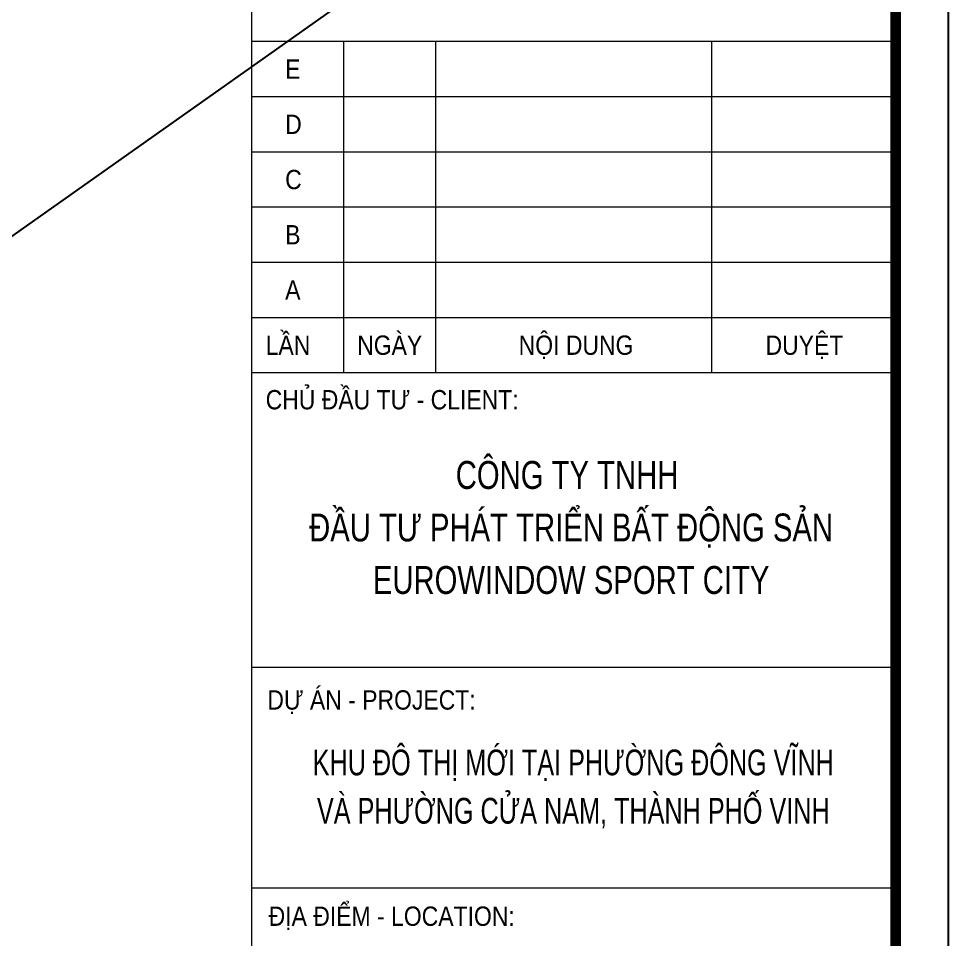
# Model space of a CAD drawing. Header units: millimetres. Extents: x 567980 to 569430, y 2065777 to 2066666.
# Drawn here: x 569242.6 to 569429.7, y 2066283.4 to 2066468.7 of the extents above; entities that cross this region are included whole.
import ezdxf
from ezdxf.enums import TextEntityAlignment as Align

# ---------------------------------------------------------------- set-up
doc = ezdxf.new("R2010")
doc.units = ezdxf.units.MM
doc.linetypes.add('CENTER', pattern=[3, 1.5, -0.5, 0.5, -0.5])
for name, color, linetype, lineweight in [('A-KY HIEU', 34, 'Continuous', 20), ('A-TEXT', 7, 'Continuous', 18), ('E- RANH GIOI', 1, 'CENTER', 13)]:
    doc.layers.add(name, color=color, linetype=linetype, lineweight=lineweight)
doc.layers.add('KCS_Plotter', color=11, linetype='Continuous', plot=False)
doc.styles.add('Arial', font='arial.ttf')

# ---------------------------------------------------------------- blocks, each defined once
blk = doc.blocks.new('A$C33BC4D2A')
at = {"layer": 'A-KY HIEU', "color": 0}
for p, q in [((353.662, -4.903), (353.662, -292.097)), ((353.662, -44.471), (414.985, -44.471)), ((362.423, -44.471), (362.423, -76.008)), ((371.183, -44.471), (371.183, -76.008)), ((397.464, -44.471), (397.464, -76.008)), ((353.662, -49.727), (414.985, -49.727)), ((353.662, -54.983), (414.985, -54.983)), ((353.662, -60.24), (414.985, -60.24)), ((353.662, -65.496), (414.985, -65.496)), ((353.662, -70.752), (414.985, -70.752)), ((353.662, -76.008), (414.985, -76.008)), ((353.662, -104.041), (414.985, -104.041)), ((353.662, -125.066), (414.985, -125.066)), ((353.662, -125.066), (414.985, -125.066))]:
    blk.add_line(p, q, dxfattribs=at)
at = {"layer": 'A-KY HIEU', "color": 0, "const_width": 1.022}
blk.add_lwpolyline([(14.345, -292.097), (14.345, -4.903), (414.985, -4.903), (414.985, -292.097)], close=True, dxfattribs=at)
at = {"layer": 'Defpoints', "color": 125}
blk.add_lwpolyline([(0, -297), (420, -297), (420, 0), (0, 0)], close=True, dxfattribs=at)
at = {"layer": 'A-TEXT', "style": 'Arial', "width": 0.85}
for s, height, p in [('E', 1.84, (356.88, -48.039)), ('D', 1.84, (356.88, -53.295)), ('C', 1.84, (356.88, -58.551)), ('B', 1.84, (356.88, -63.807)), ('A', 1.84, (356.88, -69.064)), ('LẦN', 1.8397, (355.024, -74.32)), ('NGÀY', 1.8397, (363.734, -74.32)), ('NỘI DUNG', 1.8397, (379.104, -74.32)), ('DUYỆT', 1.8397, (402.601, -74.32)), ('CHỦ ĐẦU TƯ - CLIENT:', 1.83967, (355.024, -79.512))]:
    blk.add_text(s, height=height, dxfattribs=at).set_placement(p)
at = {"layer": 'A-TEXT', "style": 'Arial'}
for s, height, width, p in [('CÔNG TY TNHH ', 2.6573, 0.75, (384.094, -87.084)), ('ĐẦU TƯ PHÁT TRIỂN BẤT ĐỘNG SẢN', 2.6573, 0.75, (384.094, -92.084)), ('EUROWINDOW SPORT CITY', 2.6573, 0.75, (384.094, -97.084)), ('KHU ĐÔ THỊ MỚI TẠI PHƯỜNG ĐÔNG VĨNH', 2.4529, 0.7, (384.302, -114.349)), ('VÀ PHƯỜNG CỬA NAM, THÀNH PHỐ VINH', 2.4529, 0.7, (384.302, -118.948))]:
    blk.add_text(s, height=height, dxfattribs=dict(at, width=width)).set_placement(p, align=Align.CENTER)
at = {"layer": 'A-TEXT', "style": 'Arial', "width": 0.85}
for s, p in [('DỰ ÁN - PROJECT:', (355.187, -107.173)), ('ĐỊA ĐIỂM - LOCATION:', (355.309, -127.758))]:
    blk.add_text(s, height=1.83967, dxfattribs=at).set_placement(p, align=Align.MIDDLE_LEFT)

msp = doc.modelspace()

# ---------------------------------------------------------------- linework, layer by layer
at = {"layer": 'KCS_Plotter', "extrusion": (-2.4685e-06, 4.62064e-06, 1)}
msp.add_line((568541.68, 2065930.21, 0), (569429.71, 2066558.17, 0), dxfattribs=at)

# ---------------------------------------------------------------- block references
at = {"layer": 'E- RANH GIOI', "extrusion": (-2.4685e-06, 4.62064e-06, 1), "xscale": 2.114336868039268, "yscale": 2.114336868039268, "zscale": 2.114336868039268}
msp.add_blockref('A$C33BC4D2A', (568541.68, 2066558.17, 8.14), dxfattribs=at)

doc.saveas('drawing.dxf')
